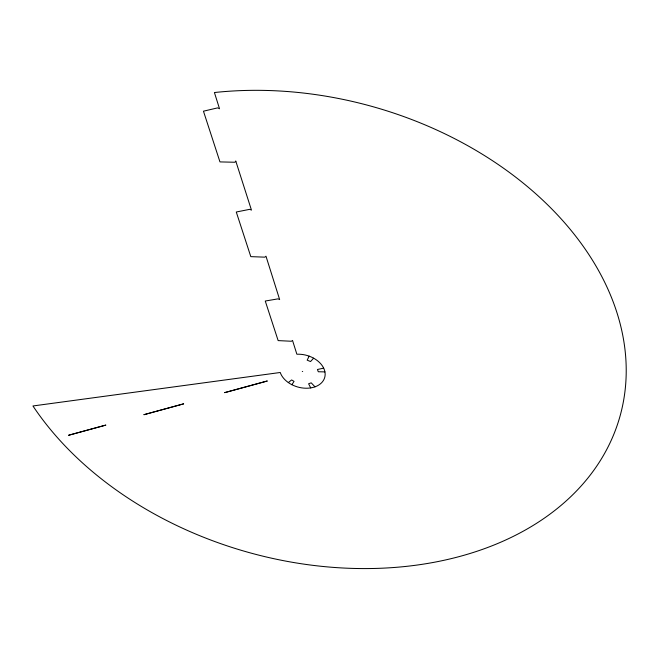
<?xml version="1.0" encoding="UTF-8"?>
<svg xmlns="http://www.w3.org/2000/svg" width="659" height="659" viewBox="0 0 659 659"><rect width="100%" height="100%" fill="white"/><g stroke="black" fill="none" stroke-linecap="round" stroke-linejoin="round"><path stroke-width="0.99" d="M309.137 356.148L307.176 360.168L310.546 361.552L313.626 358.183M291.896 384.716L294.038 381.388L291.624 379.938L288.329 382.566M323.676 368.142L317.44 369.501L318.289 371.758L324.928 371.89M315.002 386.841L311.205 382.838L308.601 383.777L310.719 387.912M302.292 371.437A1.919 1.359 15.5 0 1 302.687 371.495M235.807 161.158L234.851 162.246L219.966 161.908L203.458 111.19L217.668 107.878L219.529 108.76L214.414 92.532A321.567 231.383 15.7 0 1 604.624 282.126A321.567 231.383 15.7 0 1 443.523 560.389A321.567 231.383 15.7 0 1 32.95 405.969L280.248 372.492A23.238 16.442 15.5 0 0 307.992 388.192A23.238 16.442 15.5 0 0 324.467 370.103A23.238 16.442 15.5 0 0 296.871 354.237L292.522 340.423L291.426 341.255L278.147 340.604L265.264 301.031L278.032 298.856L279.655 299.59L265.981 256.203L264.852 257.158L250.807 256.639L236.276 212.009L249.736 209.331L251.466 210.122L235.807 161.158M105.745 425.121L68.684 435.237L105.745 425.121M183.614 403.852L143.983 414.676L183.614 403.852M267.183 381.026L224.686 392.632L267.183 381.026"/></g></svg>
